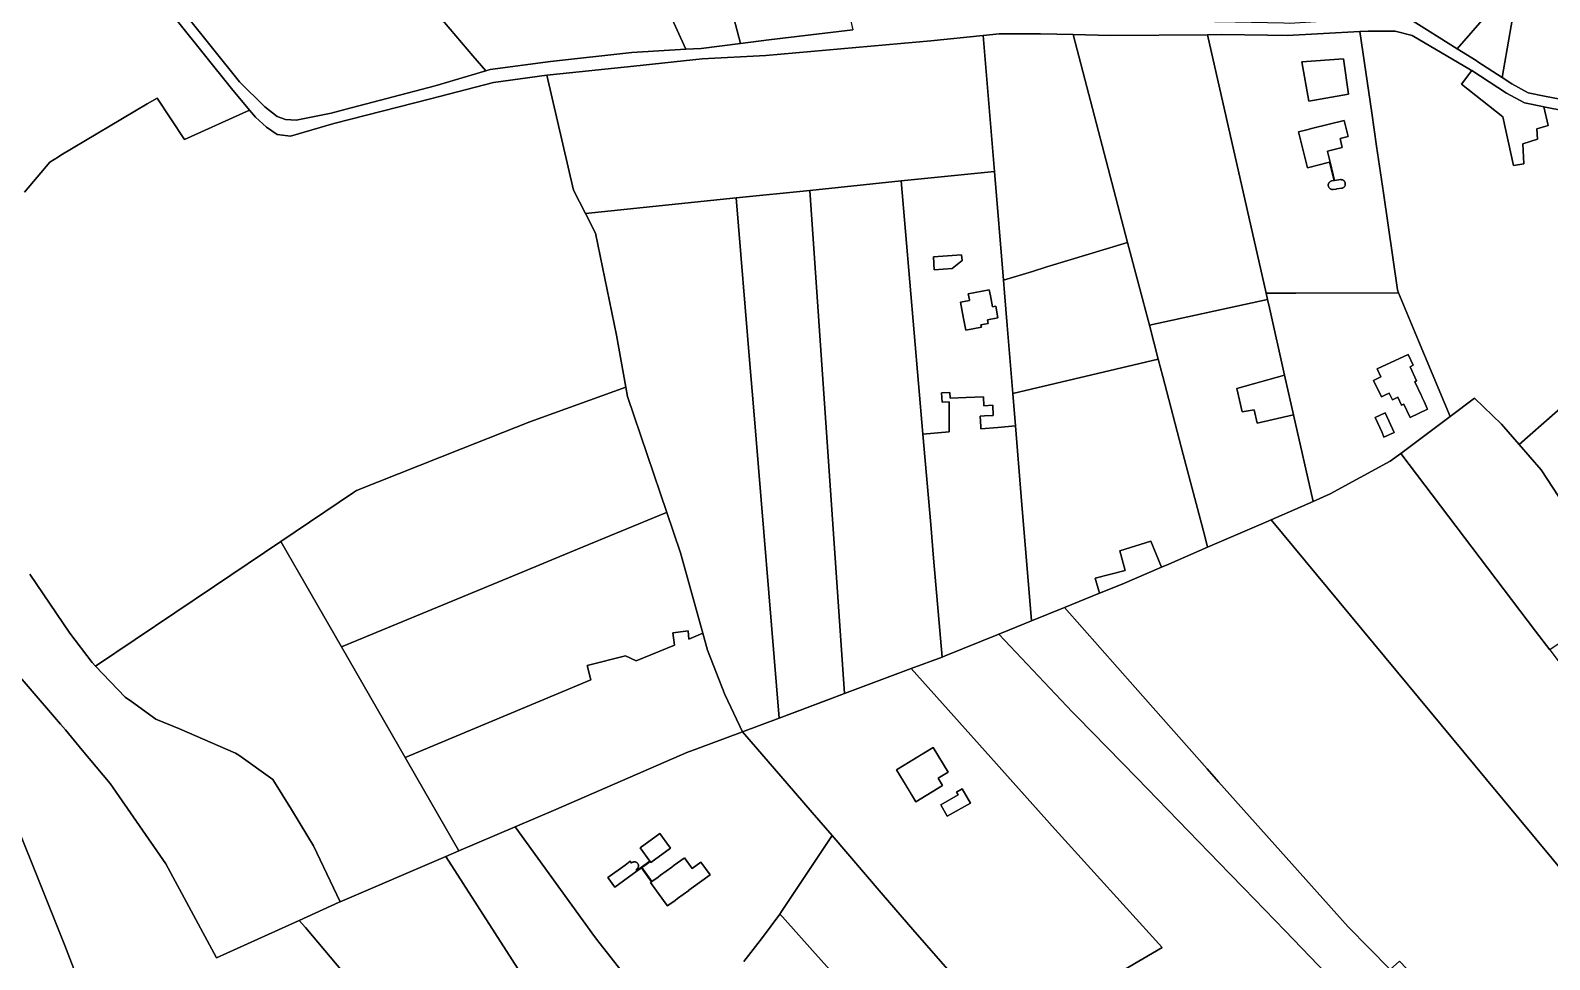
# Model space of a CAD drawing. Header units: metres. Extents: x 3 to 1027712, y 40 to 4430649.
# Drawn here: x 511095 to 511666, y 4412101 to 4412451 of the extents above; entities that cross this region are included whole.
import ezdxf

# ---------------------------------------------------------------- set-up
doc = ezdxf.new("R2010")
doc.units = ezdxf.units.M
doc.header["$MEASUREMENT"] = 0
doc.layers.add('A.ES.SDGC.CP.07003.cadastralparcel — CadastralParcel', color=1, linetype='Continuous')

msp = doc.modelspace()

# ---------------------------------------------------------------- linework, layer by layer
at = {"layer": 'A.ES.SDGC.CP.07003.cadastralparcel — CadastralParcel', "color": 7, "linetype": 'Continuous', "flags": 128}
for points in [[(511320.45, 4412595.71), (511313.09, 4412620.49), (511318.85, 4412623.32), (511359.8, 4412641.35), (511404.05, 4412451.32), (511372.48, 4412447.46), (511361.86, 4412446.14), (511348.52, 4412496.85), (511343.48, 4412515.99), (511338.61, 4412534.52), (511329, 4412566.89), (511320.45, 4412595.71)], [(511271.91, 4412569.07), (511257.04, 4412594.29), (511271.28, 4412599.91), (511285.33, 4412606.83), (511313.09, 4412620.49), (511320.45, 4412595.71), (511329, 4412566.89), (511338.61, 4412534.52), (511343.48, 4412515.99), (511348.52, 4412496.85), (511361.86, 4412446.14), (511347.06, 4412444.3), (511341.21, 4412443.94), (511331.45, 4412465.6), (511318.83, 4412493.57), (511309.47, 4412505.39), (511281.33, 4412553.11), (511271.91, 4412569.07)], [(511246.2, 4412459.08), (511164.62, 4412555.2), (511172.83, 4412558.94), (511207.73, 4412574.81), (511233.45, 4412584.97), (511257.04, 4412594.29), (511271.91, 4412569.07), (511281.33, 4412553.11), (511309.47, 4412505.39), (511318.83, 4412493.57), (511331.45, 4412465.6), (511341.21, 4412443.94), (511320.97, 4412442.68), (511290.36, 4412439.41), (511267.63, 4412436.29), (511265.96, 4412435.8), (511261.1, 4412441.53), (511246.2, 4412459.08)], [(511599.48, 4412570.07), (511600.91, 4412572.87), (511660.52, 4412562.24), (511660.93, 4412562.17), (511660.43, 4412559.43), (511659.1, 4412552.23), (511656, 4412535.32), (511642.72, 4412456.85), (511631.51, 4412444.15), (511613.57, 4412455.46), (511606.59, 4412456.07), (511592.62, 4412455.17), (511568.4, 4412453.69), (511566.32, 4412453.74), (511541.84, 4412454.29), (511540.23, 4412454.31), (511599.48, 4412570.07)], [(511667.6, 4412549.78), (511654.19, 4412466.56), (511648.46, 4412433.29), (511639.23, 4412439.27), (511638.61, 4412439.67), (511631.51, 4412444.15), (511642.72, 4412456.85), (511656, 4412535.32), (511658.71, 4412550.06), (511667.6, 4412549.78)], [(511298.97, 4412390.99), (511288.97, 4412434.19), (511290.21, 4412434.36), (511321.69, 4412437.61), (511347.39, 4412440.31), (511371.39, 4412441.66), (511433.47, 4412447.11), (511453.19, 4412449.18), (511457.42, 4412398.01), (511422.26, 4412394.4), (511387.9, 4412390.87), (511360.15, 4412388.02), (511303.49, 4412382.2), (511298.97, 4412390.99)], [(511457.42, 4412398.01), (511453.19, 4412449.18), (511459.16, 4412449.81), (511474.71, 4412449.81), (511486.97, 4412449.49), (511507.5, 4412371.26), (511477.14, 4412362.05), (511471.69, 4412360.4), (511460.78, 4412357.09), (511457.42, 4412398.01)], [(511486.97, 4412449.49), (511501.08, 4412449.13), (511537.6, 4412449.43), (511559.58, 4412352.2), (511560.12, 4412349.81), (511515.68, 4412340.11), (511507.5, 4412371.26), (511486.97, 4412449.49)], [(511599.35, 4412420.04), (511601.18, 4412407.44), (511603.72, 4412389.93), (511609, 4412353.46), (511609.46, 4412352.35), (511570.78, 4412352.23), (511559.58, 4412352.2), (511537.6, 4412449.43), (511543, 4412449.47), (511560.1, 4412449.22), (511567.55, 4412449.11), (511594.92, 4412450.62), (511599.35, 4412420.04)], [(511590.58, 4412427.06), (511575.7, 4412424.39), (511573.03, 4412439.26), (511588.67, 4412440.4), (511590.58, 4412427.06)], [(511590.58, 4412427.06), (511588.67, 4412440.4), (511573.03, 4412439.26), (511575.7, 4412424.39), (511590.58, 4412427.06)], [(511656.65, 4412400.88), (511652.68, 4412400.22), (511648.74, 4412418.54), (511633.18, 4412430.82), (511636.97, 4412435.98), (511650.04, 4412427.49), (511656.8, 4412423.77), (511663.56, 4412422.42), (511664.12, 4412422.31), (511665.7, 4412415.25), (511661.47, 4412413.98), (511661.74, 4412410.14), (511656.22, 4412408.4), (511656.65, 4412400.88)], [(511582.67, 4412405.6), (511582.7, 4412405.47), (511583.69, 4412401.49), (511585.4, 4412394.59), (511587.6, 4412394.9), (511587.75, 4412394.91), (511587.89, 4412394.91), (511588.03, 4412394.89), (511588.18, 4412394.86), (511588.31, 4412394.82), (511588.45, 4412394.77), (511588.58, 4412394.71), (511588.82, 4412394.55), (511588.93, 4412394.45), (511589.03, 4412394.35), (511589.19, 4412394.11), (511589.26, 4412393.99), (511589.32, 4412393.85), (511589.36, 4412393.72), (511589.4, 4412393.58), (511589.42, 4412393.43), (511589.42, 4412393.14), (511589.4, 4412393), (511589.37, 4412392.86), (511589.33, 4412392.72), (511589.21, 4412392.46), (511589.13, 4412392.34), (511589.04, 4412392.23), (511588.94, 4412392.12), (511588.84, 4412392.02), (511588.6, 4412391.86), (511588.47, 4412391.79), (511588.34, 4412391.74), (511588.2, 4412391.7), (511588.06, 4412391.67), (511586.18, 4412391.41), (511585.99, 4412391.38), (511584.79, 4412391.21), (511584.65, 4412391.2), (511584.5, 4412391.2), (511584.36, 4412391.22), (511584.22, 4412391.25), (511584.08, 4412391.29), (511583.95, 4412391.34), (511583.82, 4412391.41), (511583.7, 4412391.48), (511583.48, 4412391.66), (511583.38, 4412391.77), (511583.29, 4412391.88), (511583.15, 4412392.12), (511583.09, 4412392.26), (511583.05, 4412392.39), (511583.02, 4412392.53), (511583, 4412392.67), (511582.99, 4412392.82), (511582.99, 4412392.96), (511583.01, 4412393.1), (511583.04, 4412393.24), (511583.08, 4412393.38), (511583.2, 4412393.64), (511583.28, 4412393.76), (511583.36, 4412393.87), (511583.46, 4412393.98), (511583.57, 4412394.08), (511583.68, 4412394.16), (511583.8, 4412394.24), (511583.93, 4412394.31), (511584.19, 4412394.41), (511584.33, 4412394.44), (511585.2, 4412394.56), (511583.5, 4412401.44), (511575.18, 4412399.38), (511574.19, 4412403.37), (511571.83, 4412412.91), (511574.89, 4412413.67), (511577.22, 4412414.25), (511589, 4412417.16), (511590.5, 4412411.12), (511587.43, 4412410.36), (511588.27, 4412406.98), (511582.67, 4412405.6)], [(511582.67, 4412405.6), (511588.27, 4412406.98), (511587.43, 4412410.36), (511590.5, 4412411.12), (511589, 4412417.16), (511577.22, 4412414.25), (511574.89, 4412413.67), (511571.83, 4412412.91), (511574.19, 4412403.37), (511575.18, 4412399.38), (511583.5, 4412401.44), (511585.2, 4412394.56), (511584.33, 4412394.44), (511584.19, 4412394.41), (511583.93, 4412394.31), (511583.8, 4412394.24), (511583.68, 4412394.16), (511583.57, 4412394.08), (511583.46, 4412393.98), (511583.36, 4412393.87), (511583.28, 4412393.76), (511583.2, 4412393.64), (511583.08, 4412393.38), (511583.04, 4412393.24), (511583.01, 4412393.1), (511582.99, 4412392.96), (511582.99, 4412392.82), (511583, 4412392.67), (511583.02, 4412392.53), (511583.05, 4412392.39), (511583.09, 4412392.26), (511583.15, 4412392.12), (511583.29, 4412391.88), (511583.38, 4412391.77), (511583.48, 4412391.66), (511583.7, 4412391.48), (511583.82, 4412391.41), (511583.95, 4412391.34), (511584.08, 4412391.29), (511584.22, 4412391.25), (511584.36, 4412391.22), (511584.5, 4412391.2), (511584.65, 4412391.2), (511584.79, 4412391.21), (511585.99, 4412391.38), (511586.18, 4412391.41), (511588.06, 4412391.67), (511588.2, 4412391.7), (511588.34, 4412391.74), (511588.47, 4412391.79), (511588.6, 4412391.86), (511588.84, 4412392.02), (511588.94, 4412392.12), (511589.04, 4412392.23), (511589.13, 4412392.34), (511589.21, 4412392.46), (511589.33, 4412392.72), (511589.37, 4412392.86), (511589.4, 4412393), (511589.42, 4412393.14), (511589.42, 4412393.43), (511589.4, 4412393.58), (511589.36, 4412393.72), (511589.32, 4412393.85), (511589.26, 4412393.99), (511589.19, 4412394.11), (511589.03, 4412394.35), (511588.93, 4412394.45), (511588.82, 4412394.55), (511588.58, 4412394.71), (511588.45, 4412394.77), (511588.31, 4412394.82), (511588.18, 4412394.86), (511588.03, 4412394.89), (511587.89, 4412394.91), (511587.75, 4412394.91), (511587.6, 4412394.9), (511585.4, 4412394.59), (511583.69, 4412401.49), (511582.7, 4412405.47), (511582.67, 4412405.6)], [(511401, 4412201.55), (511387.9, 4412390.87), (511422.26, 4412394.4), (511430.47, 4412299.19), (511433.4, 4412265.18), (511434.49, 4412252.54), (511437.7, 4412215.3), (511426.1, 4412210.95), (511401, 4412201.55)], [(511440.29, 4412300.06), (511430.47, 4412299.19), (511422.26, 4412394.4), (511457.42, 4412398.01), (511460.78, 4412357.09), (511461.17, 4412352.34), (511462.19, 4412340.07), (511464.3, 4412314.48), (511465.31, 4412302.27), (511458.7, 4412301.68), (511452.27, 4412301.11), (511452.23, 4412302.07), (511452.07, 4412305.95), (511453.58, 4412306.01), (511456.95, 4412306.16), (511456.79, 4412310), (511453.42, 4412309.86), (511453.28, 4412313.18), (511446.76, 4412312.91), (511440.69, 4412312.65), (511440.6, 4412314.82), (511437.51, 4412314.69), (511437.66, 4412311.2), (511440.36, 4412311.32), (511440.3, 4412301.57), (511440.29, 4412300.06)], [(511365.32, 4412325.56), (511360.15, 4412388.02), (511387.9, 4412390.87), (511401, 4412201.55), (511376.34, 4412192.32), (511366.66, 4412309.38), (511365.32, 4412325.56)], [(511307.3, 4412374.8), (511303.49, 4412382.2), (511360.15, 4412388.02), (511365.32, 4412325.56), (511366.66, 4412309.38), (511376.34, 4412192.32), (511362.59, 4412187.16), (511355.93, 4412201.2), (511349.46, 4412217.85), (511347.68, 4412224.25), (511339.24, 4412254.55), (511334.1, 4412269.73), (511319.34, 4412313.29), (511318.71, 4412316.79), (511315.17, 4412336.41), (511307.3, 4412374.8)], [(511461.17, 4412352.34), (511460.78, 4412357.09), (511471.69, 4412360.4), (511477.14, 4412362.05), (511507.5, 4412371.26), (511515.68, 4412340.11), (511519.03, 4412327.32), (511464.3, 4412314.48), (511462.19, 4412340.07), (511461.17, 4412352.34)], [(511434.76, 4412360.99), (511434.4, 4412365.84), (511445, 4412366.63), (511445.2, 4412364.45), (511441.53, 4412361.5), (511434.76, 4412360.99)], [(511434.76, 4412360.99), (511441.53, 4412361.5), (511445.2, 4412364.45), (511445, 4412366.63), (511434.4, 4412365.84), (511434.76, 4412360.99)], [(511445.37, 4412344.7), (511444.58, 4412348.83), (511448.01, 4412349.49), (511447.98, 4412349.69), (511447.54, 4412351.95), (511455.4, 4412353.45), (511455.84, 4412351.19), (511456.63, 4412347.06), (511457.86, 4412347.3), (511458.69, 4412342.93), (511454.76, 4412342.18), (511455.03, 4412340.76), (511452.28, 4412340.23), (511452.45, 4412339.35), (511446.61, 4412338.22), (511445.88, 4412342), (511445.37, 4412344.7)], [(511445.37, 4412344.7), (511445.88, 4412342), (511446.61, 4412338.22), (511452.45, 4412339.35), (511452.28, 4412340.23), (511455.03, 4412340.76), (511454.76, 4412342.18), (511458.69, 4412342.93), (511457.86, 4412347.3), (511456.63, 4412347.06), (511455.84, 4412351.19), (511455.4, 4412353.45), (511447.54, 4412351.95), (511447.98, 4412349.69), (511448.01, 4412349.49), (511444.58, 4412348.83), (511445.37, 4412344.7)], [(511519.03, 4412327.32), (511515.68, 4412340.11), (511560.12, 4412349.81), (511560.84, 4412346.63), (511566.55, 4412321.34), (511548.65, 4412316.3), (511550.56, 4412307.54), (511555.14, 4412308.3), (511556.28, 4412303.34), (511569.92, 4412306.46), (511577.29, 4412273.86), (511561.51, 4412266.89), (511559.51, 4412266.01), (511537.6, 4412256.57), (511536.49, 4412260.78), (511528.45, 4412291.43), (511520.73, 4412320.86), (511519.03, 4412327.32)], [(511616.99, 4412334.27), (511624.38, 4412316.54), (511628.84, 4412305.84), (511610.27, 4412291.92), (511606.3, 4412288.95), (511583.73, 4412276.71), (511577.29, 4412273.86), (511569.92, 4412306.46), (511566.55, 4412321.34), (511560.84, 4412346.63), (511560.12, 4412349.81), (511559.58, 4412352.2), (511570.78, 4412352.23), (511609.46, 4412352.35), (511616.99, 4412334.27)], [(511465.31, 4412302.27), (511464.3, 4412314.48), (511519.03, 4412327.32), (511520.73, 4412320.86), (511528.45, 4412291.43), (511536.49, 4412260.78), (511537.6, 4412256.57), (511522.99, 4412250.28), (511520.23, 4412249.09), (511516.26, 4412258.86), (511504.57, 4412255.19), (511506.52, 4412247.84), (511495.27, 4412245.02), (511496.96, 4412239.28), (511483.71, 4412233.91), (511471.36, 4412228.91), (511467.5, 4412275.74), (511465.31, 4412302.27)], [(511604.06, 4412313.66), (511602.97, 4412313.15), (511600.05, 4412319.38), (511601.03, 4412319.84), (511601.54, 4412320.08), (511602.83, 4412320.68), (511601.42, 4412323.69), (511613.07, 4412329.14), (511614.97, 4412325.09), (511613.77, 4412324.53), (511616.25, 4412319.23), (511615.52, 4412318.89), (511617.91, 4412313.79), (511618.15, 4412313.28), (511618.31, 4412312.93), (511619.05, 4412311.37), (511620.24, 4412308.81), (511620.38, 4412308.51), (511613.78, 4412305.42), (511613.56, 4412305.89), (511611.41, 4412310.49), (511610.59, 4412310.11), (511609.23, 4412313.03), (511607.14, 4412312.05), (511605.97, 4412314.55), (511604.58, 4412313.9), (511604.06, 4412313.66)], [(511601.03, 4412319.84), (511600.05, 4412319.38), (511602.97, 4412313.15), (511604.06, 4412313.66), (511604.58, 4412313.9), (511605.97, 4412314.55), (511607.14, 4412312.05), (511609.23, 4412313.03), (511610.59, 4412310.11), (511611.41, 4412310.49), (511613.56, 4412305.89), (511613.78, 4412305.42), (511620.38, 4412308.51), (511620.24, 4412308.81), (511619.05, 4412311.37), (511618.31, 4412312.93), (511618.15, 4412313.28), (511617.91, 4412313.79), (511615.52, 4412318.89), (511616.25, 4412319.23), (511613.77, 4412324.53), (511614.97, 4412325.09), (511613.07, 4412329.14), (511601.42, 4412323.69), (511602.83, 4412320.68), (511601.54, 4412320.08), (511601.03, 4412319.84)], [(511550.56, 4412307.54), (511548.65, 4412316.3), (511566.55, 4412321.34), (511569.92, 4412306.46), (511556.28, 4412303.34), (511555.14, 4412308.3), (511550.56, 4412307.54)], [(511211.68, 4412219.1), (511188.85, 4412258.75), (511216.17, 4412277.15), (511217.32, 4412277.92), (511256.8, 4412293.59), (511282.59, 4412303.82), (511318.71, 4412316.79), (511319.34, 4412313.29), (511334.1, 4412269.73), (511333.31, 4412269.4), (511300.5, 4412255.84), (511278.13, 4412246.58), (511211.68, 4412219.1)], [(511440.29, 4412300.06), (511440.3, 4412301.57), (511440.36, 4412311.32), (511437.66, 4412311.2), (511437.51, 4412314.69), (511440.6, 4412314.82), (511440.69, 4412312.65), (511446.76, 4412312.91), (511453.28, 4412313.18), (511453.42, 4412309.86), (511456.79, 4412310), (511456.95, 4412306.16), (511453.58, 4412306.01), (511452.07, 4412305.95), (511452.23, 4412302.07), (511452.27, 4412301.11), (511458.7, 4412301.68), (511465.31, 4412302.27), (511467.5, 4412275.74), (511471.36, 4412228.91), (511463.08, 4412225.55), (511459.06, 4412223.92), (511438.86, 4412215.74), (511437.7, 4412215.3), (511434.49, 4412252.54), (511433.4, 4412265.18), (511430.47, 4412299.19), (511440.29, 4412300.06)], [(511660.98, 4412225.06), (511610.27, 4412291.92), (511628.84, 4412305.84), (511637.98, 4412312.69), (511648.23, 4412302.91), (511654.86, 4412295.26), (511663.14, 4412285.69), (511680.97, 4412258.55), (511693.42, 4412239.61), (511695.49, 4412236.83), (511723.76, 4412198.96), (511749.56, 4412163.72), (511739.48, 4412149.64), (511738.94, 4412148.81), (511680.45, 4412227.44), (511666.34, 4412218), (511660.98, 4412225.06)], [(511603.22, 4412299.72), (511600.59, 4412305.47), (511604.36, 4412307.2), (511607.77, 4412299.74), (511603.97, 4412298.07), (511603.22, 4412299.72)], [(511603.22, 4412299.72), (511603.97, 4412298.07), (511607.77, 4412299.74), (511604.36, 4412307.2), (511600.59, 4412305.47), (511603.22, 4412299.72)], [(511629.77, 4412184.59), (511561.51, 4412266.89), (511577.29, 4412273.86), (511583.73, 4412276.71), (511606.3, 4412288.95), (511610.27, 4412291.92), (511660.98, 4412225.06), (511666.34, 4412218), (511685.79, 4412192.35), (511729.92, 4412134.85), (511727.38, 4412130.92), (511713.11, 4412108.68), (511703.94, 4412095.16), (511642.53, 4412169.21), (511629.77, 4412184.59)], [(511235.61, 4412177.54), (511233.22, 4412181.69), (511211.68, 4412219.1), (511278.13, 4412246.58), (511300.5, 4412255.84), (511333.31, 4412269.4), (511334.1, 4412269.73), (511339.24, 4412254.55), (511347.68, 4412224.25), (511342.44, 4412222.07), (511342.08, 4412225.13), (511341.2, 4412225.02), (511336.39, 4412224.45), (511336.95, 4412219.78), (511322.61, 4412213.81), (511318.54, 4412215.76), (511304.11, 4412212.08), (511305.49, 4412206.67), (511235.61, 4412177.54)], [(511510.38, 4412203.79), (511483.71, 4412233.91), (511496.96, 4412239.28), (511505.47, 4412242.73), (511520.23, 4412249.09), (511522.99, 4412250.28), (511537.6, 4412256.57), (511559.51, 4412266.01), (511561.51, 4412266.89), (511629.77, 4412184.59), (511642.53, 4412169.21), (511703.94, 4412095.16), (511695.5, 4412082.72), (511684.84, 4412066.53), (511679.55, 4412059.37), (511670.47, 4412047.09), (511666.24, 4412041.96), (511638.31, 4412071.11), (511609.84, 4412100.84), (511606.29, 4412097.69), (511590.49, 4412113.82), (511541.75, 4412168.37), (511537.41, 4412173.27), (511510.38, 4412203.79)], [(511130.31, 4412200.23), (511119.14, 4412211.8), (511163.94, 4412241.98), (511188.85, 4412258.75), (511211.68, 4412219.1), (511233.22, 4412181.69), (511235.61, 4412177.54), (511240.07, 4412169.79), (511255.89, 4412142.32), (511250.93, 4412140.2), (511211.16, 4412123.17), (511201.13, 4412144.27), (511199, 4412147.75), (511192.81, 4412157.87), (511185.85, 4412169.24), (511173.11, 4412178.37), (511171.76, 4412179.13), (511150.67, 4412188.29), (511141.88, 4412191.9), (511132.62, 4412198.56), (511130.31, 4412200.23)], [(511496.96, 4412239.28), (511495.27, 4412245.02), (511506.52, 4412247.84), (511504.57, 4412255.19), (511516.26, 4412258.86), (511520.23, 4412249.09), (511505.47, 4412242.73), (511496.96, 4412239.28)], [(511486.75, 4412194.54), (511459.06, 4412223.92), (511463.08, 4412225.55), (511471.36, 4412228.91), (511483.71, 4412233.91), (511510.38, 4412203.79), (511537.41, 4412173.27), (511541.75, 4412168.37), (511590.49, 4412113.82), (511606.29, 4412097.69), (511605.51, 4412097), (511595.79, 4412088.38), (511592.65, 4412085.4), (511576.07, 4412102.58), (511566.74, 4412112.25), (511551.2, 4412128.34), (511545.94, 4412133.78), (511511, 4412169.84), (511488.62, 4412192.63), (511486.75, 4412194.54)], [(511347.68, 4412224.25), (511349.46, 4412217.85), (511355.93, 4412201.2), (511362.59, 4412187.16), (511345.34, 4412180.7), (511341.68, 4412179.33), (511292.31, 4412157.92), (511277.09, 4412151.4), (511255.89, 4412142.32), (511240.07, 4412169.79), (511235.61, 4412177.54), (511305.49, 4412206.67), (511304.11, 4412212.08), (511318.54, 4412215.76), (511322.61, 4412213.81), (511336.95, 4412219.78), (511336.39, 4412224.45), (511341.2, 4412225.02), (511342.08, 4412225.13), (511342.44, 4412222.07), (511347.68, 4412224.25)], [(511458.1, 4412175.17), (511426.1, 4412210.95), (511437.7, 4412215.3), (511438.86, 4412215.74), (511459.06, 4412223.92), (511486.75, 4412194.54), (511488.62, 4412192.63), (511511, 4412169.84), (511545.94, 4412133.78), (511551.2, 4412128.34), (511566.74, 4412112.25), (511576.07, 4412102.58), (511592.65, 4412085.4), (511615.23, 4412061.79), (511650.51, 4412023.8), (511647.81, 4412020.79), (511627.17, 4411997.31), (511604.48, 4411974.35), (511504.5, 4412096.55), (511520.46, 4412106.07), (511480.19, 4412150.46), (511458.1, 4412175.17)], [(511401, 4412201.55), (511426.1, 4412210.95), (511458.1, 4412175.17), (511460.15, 4412172.88), (511480.19, 4412150.46), (511520.46, 4412106.07), (511504.5, 4412096.55), (511474.88, 4412078.88), (511462.76, 4412071.65), (511461.74, 4412072.81), (511460.33, 4412074.42), (511458.46, 4412076.55), (511427.47, 4412111.88), (511414.81, 4412126.58), (511396.26, 4412148.1), (511388.76, 4412156.8), (511379.38, 4412167.69), (511365.89, 4412183.34), (511362.59, 4412187.16), (511376.34, 4412192.32), (511395.09, 4412199.34), (511401, 4412201.55)], [(511428.93, 4412177.94), (511430.56, 4412178.93), (511430.86, 4412179.11), (511434.31, 4412181.22), (511439.93, 4412172), (511436.17, 4412169.71), (511437.81, 4412167.02), (511427.81, 4412160.86), (511425.24, 4412165.07), (511420.52, 4412172.81), (511428.93, 4412177.94)], [(511427.81, 4412160.86), (511437.81, 4412167.02), (511436.17, 4412169.71), (511439.93, 4412172), (511434.31, 4412181.22), (511420.52, 4412172.81), (511427.81, 4412160.86)], [(511439.64, 4412155.36), (511437.18, 4412159.71), (511443.7, 4412163.41), (511443.11, 4412164.45), (511445.29, 4412165.68), (511448.34, 4412160.29), (511439.64, 4412155.36)], [(511439.64, 4412155.36), (511448.34, 4412160.29), (511445.29, 4412165.68), (511443.11, 4412164.45), (511443.7, 4412163.41), (511437.18, 4412159.71), (511439.64, 4412155.36)], [(511294.33, 4412072.66), (511250.93, 4412140.2), (511255.89, 4412142.32), (511277.09, 4412151.4), (511306.92, 4412110.17), (511308.47, 4412108.03), (511321.45, 4412091.54), (511307.35, 4412081.73), (511300.85, 4412077.2), (511296.18, 4412073.95), (511294.33, 4412072.66)], [(511318.37, 4412137.03), (511320.29, 4412138.43), (511320.8, 4412137.73), (511320.89, 4412137.83), (511320.99, 4412137.91), (511321.1, 4412137.99), (511321.21, 4412138.06), (511321.33, 4412138.12), (511321.45, 4412138.17), (511321.57, 4412138.2), (511321.7, 4412138.23), (511321.96, 4412138.25), (511322.1, 4412138.24), (511322.23, 4412138.22), (511322.35, 4412138.19), (511322.48, 4412138.14), (511322.6, 4412138.09), (511322.71, 4412138.03), (511322.82, 4412137.95), (511322.92, 4412137.87), (511323.02, 4412137.78), (511323.11, 4412137.68), (511323.25, 4412137.46), (511323.31, 4412137.34), (511323.36, 4412137.22), (511323.39, 4412137.09), (511323.41, 4412137.02), (511323.42, 4412136.97), (511323.43, 4412136.83), (511323.43, 4412136.7), (511323.42, 4412136.57), (511323.4, 4412136.44), (511323.37, 4412136.31), (511323.33, 4412136.19), (511323.27, 4412136.07), (511323.21, 4412135.96), (511323.13, 4412135.85), (511323.05, 4412135.75), (511322.96, 4412135.65), (511322.86, 4412135.57), (511322.75, 4412135.49), (511322.64, 4412135.42), (511322.52, 4412135.37), (511322.81, 4412134.96), (511325.49, 4412136.91), (511327.67, 4412138.5), (511324.01, 4412143.54), (511331.42, 4412148.93), (511335.08, 4412143.9), (511335.2, 4412143.73), (511335.5, 4412143.32), (511328.09, 4412137.93), (511327.79, 4412138.34), (511325.81, 4412136.9), (511324.7, 4412136.09), (511328.52, 4412130.84), (511330.81, 4412132.51), (511331.7, 4412133.16), (511335.97, 4412136.26), (511336.01, 4412136.29), (511336.9, 4412136.94), (511340.6, 4412139.64), (511340.69, 4412139.7), (511343.59, 4412135.7), (511346.9, 4412138.11), (511346.94, 4412138.14), (511350.41, 4412133.38), (511350.37, 4412133.35), (511343.27, 4412128.18), (511342.38, 4412127.53), (511342.34, 4412127.5), (511338.08, 4412124.4), (511337.19, 4412123.75), (511334.9, 4412122.08), (511334.73, 4412121.96), (511334.32, 4412121.66), (511333.87, 4412122.28), (511328.53, 4412129.61), (511327.94, 4412130.42), (511328.35, 4412130.72), (511324.53, 4412135.97), (511322.93, 4412134.8), (511314.58, 4412128.72), (511311.94, 4412132.35), (511318.37, 4412137.03)], [(511318.37, 4412137.03), (511311.94, 4412132.35), (511314.58, 4412128.72), (511322.93, 4412134.8), (511324.53, 4412135.97), (511328.35, 4412130.72), (511327.94, 4412130.42), (511328.53, 4412129.61), (511333.87, 4412122.28), (511334.32, 4412121.66), (511334.73, 4412121.96), (511334.9, 4412122.08), (511337.19, 4412123.75), (511338.08, 4412124.4), (511342.34, 4412127.5), (511342.38, 4412127.53), (511343.27, 4412128.18), (511350.37, 4412133.35), (511350.41, 4412133.38), (511346.94, 4412138.14), (511346.9, 4412138.11), (511343.59, 4412135.7), (511340.69, 4412139.7), (511340.6, 4412139.64), (511336.9, 4412136.94), (511336.01, 4412136.29), (511335.97, 4412136.26), (511331.7, 4412133.16), (511330.81, 4412132.51), (511328.52, 4412130.84), (511324.7, 4412136.09), (511325.81, 4412136.9), (511327.79, 4412138.34), (511328.09, 4412137.93), (511335.5, 4412143.32), (511335.2, 4412143.73), (511335.08, 4412143.9), (511331.42, 4412148.93), (511324.01, 4412143.54), (511327.67, 4412138.5), (511325.49, 4412136.91), (511322.81, 4412134.96), (511322.52, 4412135.37), (511322.64, 4412135.42), (511322.75, 4412135.49), (511322.86, 4412135.57), (511322.96, 4412135.65), (511323.05, 4412135.75), (511323.13, 4412135.85), (511323.21, 4412135.96), (511323.27, 4412136.07), (511323.33, 4412136.19), (511323.37, 4412136.31), (511323.4, 4412136.44), (511323.42, 4412136.57), (511323.43, 4412136.7), (511323.43, 4412136.83), (511323.42, 4412136.97), (511323.41, 4412137.02), (511323.39, 4412137.09), (511323.36, 4412137.22), (511323.31, 4412137.34), (511323.25, 4412137.46), (511323.11, 4412137.68), (511323.02, 4412137.78), (511322.92, 4412137.87), (511322.82, 4412137.95), (511322.71, 4412138.03), (511322.6, 4412138.09), (511322.48, 4412138.14), (511322.35, 4412138.19), (511322.23, 4412138.22), (511322.1, 4412138.24), (511321.96, 4412138.25), (511321.7, 4412138.23), (511321.57, 4412138.2), (511321.45, 4412138.17), (511321.33, 4412138.12), (511321.21, 4412138.06), (511321.1, 4412137.99), (511320.99, 4412137.91), (511320.89, 4412137.83), (511320.8, 4412137.73), (511320.29, 4412138.43), (511318.37, 4412137.03)], [(511420.74, 4412069.49), (511410.8, 4412080.6), (511388.91, 4412104.9), (511377.57, 4412117.5), (511376.64, 4412118.53), (511377.28, 4412119.5), (511396.26, 4412148.1), (511414.81, 4412126.58), (511427.47, 4412111.88), (511458.46, 4412076.55), (511438.76, 4412064.99), (511433.1, 4412061.64), (511429.6, 4412059.58), (511420.74, 4412069.49)], [(511198.11, 4412113.48), (511195.81, 4412116.21), (511210.79, 4412123.01), (511211.16, 4412123.17), (511250.93, 4412140.2), (511294.33, 4412072.66), (511297.58, 4412067.61), (511313.42, 4412042.16), (511335.25, 4412007.11), (511305.35, 4411990.57), (511302.74, 4411989.24), (511295.13, 4411998.28), (511280.6, 4412015.51), (511279.94, 4412016.31), (511277.39, 4412019.34), (511276.18, 4412020.78), (511270.41, 4412027.63), (511198.11, 4412113.48)]]:
    msp.add_lwpolyline(points, close=True, dxfattribs=at)
for points in [[(511672.89, 4412424.69), (511664.33, 4412426.34), (511658.19, 4412427.58), (511652.09, 4412430.93), (511648.46, 4412433.29), (511654.19, 4412466.56), (511666.7, 4412544.21)], [(511246.2, 4412459.08), (511261.1, 4412441.53), (511265.96, 4412435.8), (511246.97, 4412430.21), (511212.94, 4412421.23), (511207.74, 4412419.86), (511194.59, 4412417.27), (511190.58, 4412417.56), (511187.46, 4412418.6), (511182.85, 4412422.31), (511173.32, 4412431.71), (511153.02, 4412457.06)], [(511153.02, 4412457.06), (511173.32, 4412431.71), (511182.85, 4412422.31), (511187.46, 4412418.6), (511190.58, 4412417.56), (511194.59, 4412417.27), (511207.74, 4412419.86), (511212.94, 4412421.23), (511246.97, 4412430.21), (511265.96, 4412435.8), (511267.63, 4412436.29), (511290.36, 4412439.41), (511320.97, 4412442.68), (511341.21, 4412443.94), (511347.06, 4412444.3), (511361.86, 4412446.14), (511372.48, 4412447.46), (511404.05, 4412451.32)], [(511149.95, 4412454.5), (511170.23, 4412429.17), (511177.08, 4412421.06), (511152.65, 4412410.01), (511142.27, 4412425.59), (511138.57, 4412423.38), (511106.13, 4412404.05), (511105.22, 4412403.51), (511101.87, 4412401.52), (511092.39, 4412390.2)], [(511672.35, 4412420.72), (511664.12, 4412422.31), (511663.56, 4412422.42), (511656.8, 4412423.77), (511650.04, 4412427.49), (511636.97, 4412435.98), (511636.51, 4412436.27), (511614.54, 4412449.11), (511608.12, 4412450.79), (511597.97, 4412450.79), (511594.92, 4412450.62), (511567.55, 4412449.11), (511560.1, 4412449.22), (511543, 4412449.47), (511537.6, 4412449.43), (511501.08, 4412449.13), (511486.97, 4412449.49), (511474.71, 4412449.81), (511459.16, 4412449.81), (511453.19, 4412449.18), (511433.47, 4412447.11), (511371.39, 4412441.66), (511347.39, 4412440.31), (511321.69, 4412437.61), (511290.21, 4412434.36), (511288.97, 4412434.19), (511268.82, 4412431.39), (511245.19, 4412425.31), (511208.77, 4412415.99), (511192.54, 4412411.26), (511187.47, 4412411.94), (511183.42, 4412414.64), (511179.36, 4412418.36), (511177.08, 4412421.06), (511170.23, 4412429.17), (511149.95, 4412454.5)], [(511613.57, 4412455.46), (511631.51, 4412444.15), (511638.61, 4412439.67), (511639.23, 4412439.27), (511648.46, 4412433.29), (511652.09, 4412430.93), (511658.19, 4412427.58), (511664.33, 4412426.34), (511672.89, 4412424.69)], [(511681.69, 4412318.89), (511654.86, 4412295.26), (511648.23, 4412302.91), (511637.98, 4412312.69), (511628.84, 4412305.84), (511624.38, 4412316.54), (511616.99, 4412334.27), (511609.46, 4412352.35), (511609, 4412353.46), (511603.72, 4412389.93), (511601.18, 4412407.44), (511599.35, 4412420.04), (511599.35, 4412420.04), (511594.92, 4412450.62), (511597.97, 4412450.79), (511608.12, 4412450.79), (511614.54, 4412449.11), (511636.51, 4412436.27), (511636.97, 4412435.98), (511633.18, 4412430.82), (511648.74, 4412418.54), (511652.68, 4412400.22), (511656.65, 4412400.88), (511656.22, 4412408.4), (511661.74, 4412410.14), (511661.47, 4412413.98), (511665.7, 4412415.25), (511664.12, 4412422.31), (511672.35, 4412420.72)], [(511092.39, 4412390.2), (511101.87, 4412401.52), (511105.22, 4412403.51), (511106.13, 4412404.05), (511138.57, 4412423.38), (511142.27, 4412425.59), (511152.65, 4412410.01), (511177.08, 4412421.06), (511179.36, 4412418.36), (511183.42, 4412414.64), (511187.47, 4412411.94), (511192.54, 4412411.26), (511208.77, 4412415.99), (511245.19, 4412425.31), (511268.82, 4412431.39), (511288.97, 4412434.19), (511298.97, 4412390.99), (511303.49, 4412382.2), (511307.3, 4412374.8), (511315.17, 4412336.41), (511318.71, 4412316.79), (511282.59, 4412303.82), (511256.8, 4412293.59), (511217.32, 4412277.92), (511216.17, 4412277.15), (511216.17, 4412277.15), (511188.85, 4412258.75), (511163.94, 4412241.98), (511119.14, 4412211.8), (511117.81, 4412213.18), (511109.48, 4412224.28), (511099.43, 4412239.07), (511094.43, 4412246.41)], [(511680.97, 4412258.55), (511663.14, 4412285.69), (511663.14, 4412285.69), (511654.86, 4412295.26), (511681.69, 4412318.89)], [(511094.43, 4412246.41), (511099.43, 4412239.07), (511109.48, 4412224.28), (511117.81, 4412213.18), (511119.14, 4412211.8), (511130.31, 4412200.23), (511132.62, 4412198.56), (511141.88, 4412191.9), (511150.67, 4412188.29), (511171.76, 4412179.13), (511173.11, 4412178.37), (511185.85, 4412169.24), (511192.81, 4412157.87), (511199, 4412147.75), (511201.13, 4412144.27), (511211.16, 4412123.17), (511210.79, 4412123.01), (511195.81, 4412116.21), (511164.67, 4412102.06), (511145.57, 4412137.44), (511124.61, 4412167.69), (511114.12, 4412180.27), (511107.81, 4412187.84), (511105.97, 4412190.04), (511105.97, 4412190.04), (511080.03, 4412220.14)], [(511080.03, 4412220.14), (511105.97, 4412190.04), (511107.81, 4412187.84), (511114.12, 4412180.27), (511124.61, 4412167.69), (511145.57, 4412137.44), (511164.67, 4412102.06), (511195.81, 4412116.21), (511198.11, 4412113.48), (511270.41, 4412027.63)], [(511321.45, 4412091.54), (511308.47, 4412108.03), (511306.92, 4412110.17), (511277.09, 4412151.4), (511292.31, 4412157.92), (511341.68, 4412179.33), (511345.34, 4412180.7), (511362.59, 4412187.16), (511365.89, 4412183.34), (511379.38, 4412167.69), (511388.76, 4412156.8), (511388.76, 4412156.8), (511396.26, 4412148.1), (511377.28, 4412119.5), (511376.64, 4412118.53), (511370.09, 4412109.76), (511363.07, 4412100.78)], [(511122.76, 4412067.4), (511107.54, 4412106.77), (511080.01, 4412175.33)], [(511080.01, 4412175.33), (511107.54, 4412106.77), (511122.76, 4412067.4), (511124.21, 4412063.63), (511124.97, 4412062.2), (511120.32, 4412057.6), (511114.71, 4412052.05), (511106.29, 4412043.72), (511088.2, 4412032.28)], [(511363.07, 4412100.78), (511370.09, 4412109.76), (511376.64, 4412118.53), (511377.57, 4412117.5), (511388.91, 4412104.9), (511410.8, 4412080.6)]]:
    msp.add_lwpolyline(points, dxfattribs=at)

doc.saveas('drawing.dxf')
